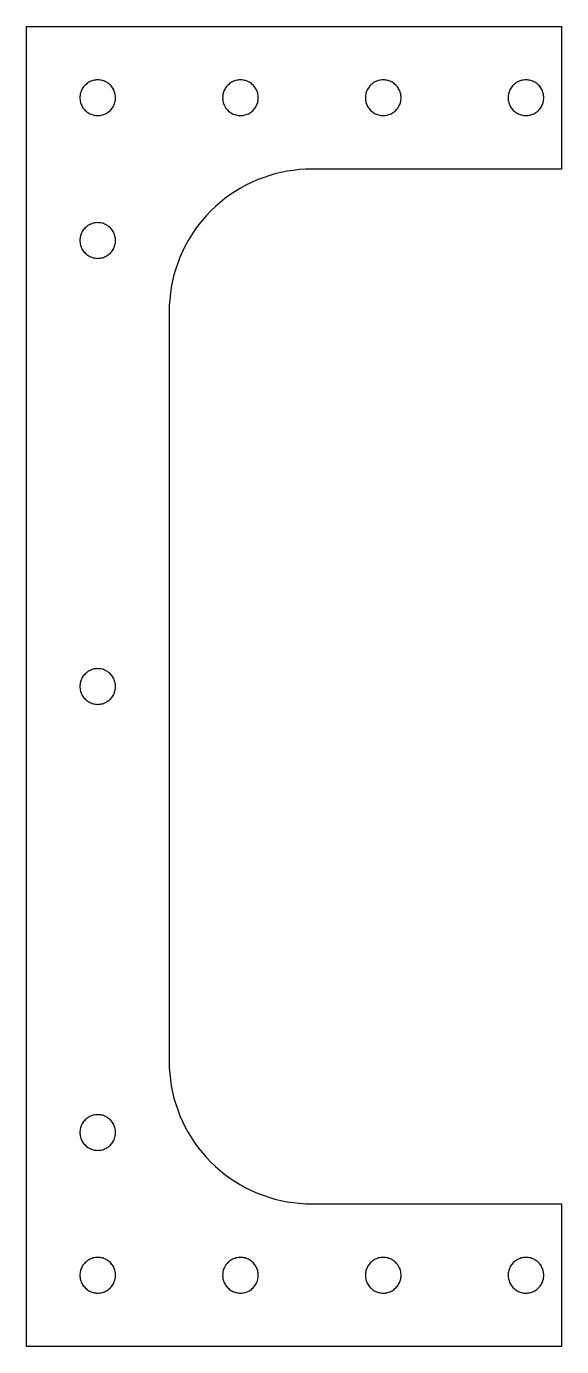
# Model space of a CAD drawing. Header units: metres. Extents: x 7.96 to 10.92, y 0 to 7.28.
import ezdxf

# ---------------------------------------------------------------- set-up
doc = ezdxf.new("R2010")
doc.units = ezdxf.units.M

msp = doc.modelspace()

# ---------------------------------------------------------------- linework, layer by layer
at = {"layer": 'Layer0'}
for points in [[(10.9173, 7.2835, 0), (10.9173, 6.4961, 0), (9.5394, 6.4961, 0), (9.505, 6.4953, 0), (9.4707, 6.4931, 0), (9.4366, 6.4893, 0), (9.4026, 6.4841, 0), (9.3689, 6.4774, 0), (9.3356, 6.4692, 0), (9.3026, 6.4596, 0), (9.2701, 6.4486, 0), (9.238, 6.4361, 0), (9.2066, 6.4223, 0), (9.1758, 6.4071, 0), (9.1457, 6.3906, 0), (9.1163, 6.3727, 0), (9.0877, 6.3537, 0), (9.06, 6.3333, 0), (9.0332, 6.3118, 0), (9.0074, 6.2892, 0), (8.9826, 6.2654, 0), (8.9588, 6.2406, 0), (8.9362, 6.2148, 0), (8.9147, 6.188, 0), (8.8944, 6.1603, 0), (8.8753, 6.1317, 0), (8.8575, 6.1024, 0), (8.8409, 6.0722, 0), (8.8257, 6.0414, 0), (8.8119, 6.01, 0), (8.7995, 5.978, 0), (8.7884, 5.9454, 0), (8.7788, 5.9125, 0), (8.7706, 5.8791, 0), (8.7639, 5.8454, 0), (8.7587, 5.8114, 0), (8.755, 5.7773, 0), (8.7527, 5.743, 0), (8.752, 5.7087, 0), (8.752, 1.5748, 0), (8.7527, 1.5405, 0), (8.755, 1.5062, 0), (8.7587, 1.472, 0), (8.7639, 1.4381, 0), (8.7706, 1.4044, 0), (8.7788, 1.371, 0), (8.7884, 1.338, 0), (8.7995, 1.3055, 0), (8.8119, 1.2735, 0), (8.8257, 1.242, 0), (8.8409, 1.2112, 0), (8.8575, 1.1811, 0), (8.8753, 1.1517, 0), (8.8944, 1.1232, 0), (8.9147, 1.0955, 0), (8.9362, 1.0687, 0), (8.9588, 1.0428, 0), (8.9826, 1.018, 0), (9.0074, 0.9943, 0), (9.0332, 0.9716, 0), (9.06, 0.9501, 0), (9.0877, 0.9298, 0), (9.1163, 0.9107, 0), (9.1457, 0.8929, 0), (9.1758, 0.8764, 0), (9.2066, 0.8612, 0), (9.238, 0.8473, 0), (9.2701, 0.8349, 0), (9.3026, 0.8238, 0), (9.3356, 0.8142, 0), (9.3689, 0.8061, 0), (9.4026, 0.7994, 0), (9.4366, 0.7941, 0), (9.4707, 0.7904, 0), (9.505, 0.7882, 0), (9.5394, 0.7874, 0), (10.9173, 0.7874, 0), (10.9173, 0, 0), (7.9646, 0, 0), (7.9646, 7.2835, 0), (10.9173, 7.2835, 0)], [(8.4567, 6.8898, 0), (8.4565, 6.8962, 0), (8.4559, 6.9026, 0), (8.4548, 6.909, 0), (8.4533, 6.9152, 0), (8.4515, 6.9214, 0), (8.4492, 6.9274, 0), (8.4465, 6.9333, 0), (8.4435, 6.939, 0), (8.4401, 6.9444, 0), (8.4364, 6.9497, 0), (8.4323, 6.9547, 0), (8.4279, 6.9594, 0), (8.4232, 6.9638, 0), (8.4182, 6.9678, 0), (8.4129, 6.9716, 0), (8.4075, 6.975, 0), (8.4018, 6.978, 0), (8.3959, 6.9807, 0), (8.3899, 6.983, 0), (8.3837, 6.9848, 0), (8.3775, 6.9863, 0), (8.3711, 6.9873, 0), (8.3647, 6.988, 0), (8.3583, 6.9882, 0), (8.3518, 6.988, 0), (8.3454, 6.9873, 0), (8.3391, 6.9863, 0), (8.3328, 6.9848, 0), (8.3266, 6.983, 0), (8.3206, 6.9807, 0), (8.3147, 6.978, 0), (8.3091, 6.975, 0), (8.3036, 6.9716, 0), (8.2984, 6.9678, 0), (8.2934, 6.9638, 0), (8.2887, 6.9594, 0), (8.2843, 6.9547, 0), (8.2802, 6.9497, 0), (8.2764, 6.9444, 0), (8.273, 6.939, 0), (8.27, 6.9333, 0), (8.2673, 6.9274, 0), (8.2651, 6.9214, 0), (8.2632, 6.9152, 0), (8.2617, 6.909, 0), (8.2607, 6.9026, 0), (8.2601, 6.8962, 0), (8.2598, 6.8898, 0), (8.2601, 6.8833, 0), (8.2607, 6.8769, 0), (8.2617, 6.8706, 0), (8.2632, 6.8643, 0), (8.2651, 6.8581, 0), (8.2673, 6.8521, 0), (8.27, 6.8462, 0), (8.273, 6.8406, 0), (8.2764, 6.8351, 0), (8.2802, 6.8298, 0), (8.2843, 6.8249, 0), (8.2887, 6.8202, 0), (8.2934, 6.8158, 0), (8.2984, 6.8117, 0), (8.3036, 6.8079, 0), (8.3091, 6.8045, 0), (8.3147, 6.8015, 0), (8.3206, 6.7988, 0), (8.3266, 6.7966, 0), (8.3328, 6.7947, 0), (8.3391, 6.7932, 0), (8.3454, 6.7922, 0), (8.3518, 6.7915, 0), (8.3583, 6.7913, 0), (8.3647, 6.7915, 0), (8.3711, 6.7922, 0), (8.3775, 6.7932, 0), (8.3837, 6.7947, 0), (8.3899, 6.7966, 0), (8.3959, 6.7988, 0), (8.4018, 6.8015, 0), (8.4075, 6.8045, 0), (8.4129, 6.8079, 0), (8.4182, 6.8117, 0), (8.4232, 6.8158, 0), (8.4279, 6.8202, 0), (8.4323, 6.8249, 0), (8.4364, 6.8298, 0), (8.4401, 6.8351, 0), (8.4435, 6.8406, 0), (8.4465, 6.8462, 0), (8.4492, 6.8521, 0), (8.4515, 6.8581, 0), (8.4533, 6.8643, 0), (8.4548, 6.8706, 0), (8.4559, 6.8769, 0), (8.4565, 6.8833, 0), (8.4567, 6.8898, 0)], [(9.2441, 6.8898, 0), (9.2439, 6.8962, 0), (9.2433, 6.9026, 0), (9.2422, 6.909, 0), (9.2407, 6.9152, 0), (9.2389, 6.9214, 0), (9.2366, 6.9274, 0), (9.2339, 6.9333, 0), (9.2309, 6.939, 0), (9.2275, 6.9444, 0), (9.2238, 6.9497, 0), (9.2197, 6.9547, 0), (9.2153, 6.9594, 0), (9.2106, 6.9638, 0), (9.2056, 6.9678, 0), (9.2004, 6.9716, 0), (9.1949, 6.975, 0), (9.1892, 6.978, 0), (9.1833, 6.9807, 0), (9.1773, 6.983, 0), (9.1711, 6.9848, 0), (9.1649, 6.9863, 0), (9.1585, 6.9873, 0), (9.1521, 6.988, 0), (9.1457, 6.9882, 0), (9.1392, 6.988, 0), (9.1328, 6.9873, 0), (9.1265, 6.9863, 0), (9.1202, 6.9848, 0), (9.114, 6.983, 0), (9.108, 6.9807, 0), (9.1021, 6.978, 0), (9.0965, 6.975, 0), (9.091, 6.9716, 0), (9.0858, 6.9678, 0), (9.0808, 6.9638, 0), (9.0761, 6.9594, 0), (9.0717, 6.9547, 0), (9.0676, 6.9497, 0), (9.0638, 6.9444, 0), (9.0604, 6.939, 0), (9.0574, 6.9333, 0), (9.0547, 6.9274, 0), (9.0525, 6.9214, 0), (9.0506, 6.9152, 0), (9.0491, 6.909, 0), (9.0481, 6.9026, 0), (9.0475, 6.8962, 0), (9.0472, 6.8898, 0), (9.0475, 6.8833, 0), (9.0481, 6.8769, 0), (9.0491, 6.8706, 0), (9.0506, 6.8643, 0), (9.0525, 6.8581, 0), (9.0547, 6.8521, 0), (9.0574, 6.8462, 0), (9.0604, 6.8406, 0), (9.0638, 6.8351, 0), (9.0676, 6.8298, 0), (9.0717, 6.8249, 0), (9.0761, 6.8202, 0), (9.0808, 6.8158, 0), (9.0858, 6.8117, 0), (9.091, 6.8079, 0), (9.0965, 6.8045, 0), (9.1021, 6.8015, 0), (9.108, 6.7988, 0), (9.114, 6.7966, 0), (9.1202, 6.7947, 0), (9.1265, 6.7932, 0), (9.1328, 6.7922, 0), (9.1392, 6.7915, 0), (9.1457, 6.7913, 0), (9.1521, 6.7915, 0), (9.1585, 6.7922, 0), (9.1649, 6.7932, 0), (9.1711, 6.7947, 0), (9.1773, 6.7966, 0), (9.1833, 6.7988, 0), (9.1892, 6.8015, 0), (9.1949, 6.8045, 0), (9.2004, 6.8079, 0), (9.2056, 6.8117, 0), (9.2106, 6.8158, 0), (9.2153, 6.8202, 0), (9.2197, 6.8249, 0), (9.2238, 6.8298, 0), (9.2275, 6.8351, 0), (9.2309, 6.8406, 0), (9.2339, 6.8462, 0), (9.2366, 6.8521, 0), (9.2389, 6.8581, 0), (9.2407, 6.8643, 0), (9.2422, 6.8706, 0), (9.2433, 6.8769, 0), (9.2439, 6.8833, 0), (9.2441, 6.8898, 0)], [(9.8346, 6.8898, 0), (9.8349, 6.8833, 0), (9.8355, 6.8769, 0), (9.8365, 6.8706, 0), (9.838, 6.8643, 0), (9.8399, 6.8581, 0), (9.8421, 6.8521, 0), (9.8448, 6.8462, 0), (9.8478, 6.8406, 0), (9.8512, 6.8351, 0), (9.855, 6.8298, 0), (9.8591, 6.8249, 0), (9.8635, 6.8202, 0), (9.8682, 6.8158, 0), (9.8732, 6.8117, 0), (9.8784, 6.8079, 0), (9.8839, 6.8045, 0), (9.8895, 6.8015, 0), (9.8954, 6.7988, 0), (9.9014, 6.7966, 0), (9.9076, 6.7947, 0), (9.9139, 6.7932, 0), (9.9202, 6.7922, 0), (9.9266, 6.7915, 0), (9.9331, 6.7913, 0), (9.9395, 6.7915, 0), (9.9459, 6.7922, 0), (9.9523, 6.7932, 0), (9.9585, 6.7947, 0), (9.9647, 6.7966, 0), (9.9707, 6.7988, 0), (9.9766, 6.8015, 0), (9.9823, 6.8045, 0), (9.9878, 6.8079, 0), (9.993, 6.8117, 0), (9.998, 6.8158, 0), (10.0027, 6.8202, 0), (10.0071, 6.8249, 0), (10.0112, 6.8298, 0), (10.0149, 6.8351, 0), (10.0183, 6.8406, 0), (10.0213, 6.8462, 0), (10.024, 6.8521, 0), (10.0263, 6.8581, 0), (10.0281, 6.8643, 0), (10.0296, 6.8706, 0), (10.0307, 6.8769, 0), (10.0313, 6.8833, 0), (10.0315, 6.8898, 0), (10.0313, 6.8962, 0), (10.0307, 6.9026, 0), (10.0296, 6.909, 0), (10.0281, 6.9152, 0), (10.0263, 6.9214, 0), (10.024, 6.9274, 0), (10.0213, 6.9333, 0), (10.0183, 6.939, 0), (10.0149, 6.9444, 0), (10.0112, 6.9497, 0), (10.0071, 6.9547, 0), (10.0027, 6.9594, 0), (9.998, 6.9638, 0), (9.993, 6.9678, 0), (9.9878, 6.9716, 0), (9.9823, 6.975, 0), (9.9766, 6.978, 0), (9.9707, 6.9807, 0), (9.9647, 6.983, 0), (9.9585, 6.9848, 0), (9.9523, 6.9863, 0), (9.9459, 6.9873, 0), (9.9395, 6.988, 0), (9.9331, 6.9882, 0), (9.9266, 6.988, 0), (9.9202, 6.9873, 0), (9.9139, 6.9863, 0), (9.9076, 6.9848, 0), (9.9014, 6.983, 0), (9.8954, 6.9807, 0), (9.8895, 6.978, 0), (9.8839, 6.975, 0), (9.8784, 6.9716, 0), (9.8732, 6.9678, 0), (9.8682, 6.9638, 0), (9.8635, 6.9594, 0), (9.8591, 6.9547, 0), (9.855, 6.9497, 0), (9.8512, 6.9444, 0), (9.8478, 6.939, 0), (9.8448, 6.9333, 0), (9.8421, 6.9274, 0), (9.8399, 6.9214, 0), (9.838, 6.9152, 0), (9.8365, 6.909, 0), (9.8355, 6.9026, 0), (9.8349, 6.8962, 0), (9.8346, 6.8898, 0)], [(10.622, 6.8898, 0), (10.6223, 6.8833, 0), (10.6229, 6.8769, 0), (10.6239, 6.8706, 0), (10.6254, 6.8643, 0), (10.6273, 6.8581, 0), (10.6295, 6.8521, 0), (10.6322, 6.8462, 0), (10.6352, 6.8406, 0), (10.6386, 6.8351, 0), (10.6424, 6.8298, 0), (10.6465, 6.8249, 0), (10.6509, 6.8202, 0), (10.6556, 6.8158, 0), (10.6606, 6.8117, 0), (10.6658, 6.8079, 0), (10.6713, 6.8045, 0), (10.6769, 6.8015, 0), (10.6828, 6.7988, 0), (10.6888, 6.7966, 0), (10.695, 6.7947, 0), (10.7013, 6.7932, 0), (10.7076, 6.7922, 0), (10.714, 6.7915, 0), (10.7205, 6.7913, 0), (10.7269, 6.7915, 0), (10.7333, 6.7922, 0), (10.7397, 6.7932, 0), (10.7459, 6.7947, 0), (10.7521, 6.7966, 0), (10.7581, 6.7988, 0), (10.764, 6.8015, 0), (10.7697, 6.8045, 0), (10.7752, 6.8079, 0), (10.7804, 6.8117, 0), (10.7854, 6.8158, 0), (10.7901, 6.8202, 0), (10.7945, 6.8249, 0), (10.7986, 6.8298, 0), (10.8023, 6.8351, 0), (10.8057, 6.8406, 0), (10.8087, 6.8462, 0), (10.8114, 6.8521, 0), (10.8137, 6.8581, 0), (10.8155, 6.8643, 0), (10.817, 6.8706, 0), (10.8181, 6.8769, 0), (10.8187, 6.8833, 0), (10.8189, 6.8898, 0), (10.8187, 6.8962, 0), (10.8181, 6.9026, 0), (10.817, 6.909, 0), (10.8155, 6.9152, 0), (10.8137, 6.9214, 0), (10.8114, 6.9274, 0), (10.8087, 6.9333, 0), (10.8057, 6.939, 0), (10.8023, 6.9444, 0), (10.7986, 6.9497, 0), (10.7945, 6.9547, 0), (10.7901, 6.9594, 0), (10.7854, 6.9638, 0), (10.7804, 6.9678, 0), (10.7752, 6.9716, 0), (10.7697, 6.975, 0), (10.764, 6.978, 0), (10.7581, 6.9807, 0), (10.7521, 6.983, 0), (10.7459, 6.9848, 0), (10.7397, 6.9863, 0), (10.7333, 6.9873, 0), (10.7269, 6.988, 0), (10.7205, 6.9882, 0), (10.714, 6.988, 0), (10.7076, 6.9873, 0), (10.7013, 6.9863, 0), (10.695, 6.9848, 0), (10.6888, 6.983, 0), (10.6828, 6.9807, 0), (10.6769, 6.978, 0), (10.6713, 6.975, 0), (10.6658, 6.9716, 0), (10.6606, 6.9678, 0), (10.6556, 6.9638, 0), (10.6509, 6.9594, 0), (10.6465, 6.9547, 0), (10.6424, 6.9497, 0), (10.6386, 6.9444, 0), (10.6352, 6.939, 0), (10.6322, 6.9333, 0), (10.6295, 6.9274, 0), (10.6273, 6.9214, 0), (10.6254, 6.9152, 0), (10.6239, 6.909, 0), (10.6229, 6.9026, 0), (10.6223, 6.8962, 0), (10.622, 6.8898, 0)], [(8.4567, 6.1024, 0), (8.4565, 6.1088, 0), (8.4559, 6.1152, 0), (8.4548, 6.1216, 0), (8.4533, 6.1278, 0), (8.4515, 6.134, 0), (8.4492, 6.14, 0), (8.4465, 6.1459, 0), (8.4435, 6.1516, 0), (8.4401, 6.157, 0), (8.4364, 6.1623, 0), (8.4323, 6.1673, 0), (8.4279, 6.172, 0), (8.4232, 6.1764, 0), (8.4182, 6.1804, 0), (8.4129, 6.1842, 0), (8.4075, 6.1876, 0), (8.4018, 6.1906, 0), (8.3959, 6.1933, 0), (8.3899, 6.1956, 0), (8.3837, 6.1974, 0), (8.3775, 6.1989, 0), (8.3711, 6.1999, 0), (8.3647, 6.2006, 0), (8.3583, 6.2008, 0), (8.3518, 6.2006, 0), (8.3454, 6.1999, 0), (8.3391, 6.1989, 0), (8.3328, 6.1974, 0), (8.3266, 6.1956, 0), (8.3206, 6.1933, 0), (8.3147, 6.1906, 0), (8.3091, 6.1876, 0), (8.3036, 6.1842, 0), (8.2984, 6.1804, 0), (8.2934, 6.1764, 0), (8.2887, 6.172, 0), (8.2843, 6.1673, 0), (8.2802, 6.1623, 0), (8.2764, 6.157, 0), (8.273, 6.1516, 0), (8.27, 6.1459, 0), (8.2673, 6.14, 0), (8.2651, 6.134, 0), (8.2632, 6.1278, 0), (8.2617, 6.1216, 0), (8.2607, 6.1152, 0), (8.2601, 6.1088, 0), (8.2598, 6.1024, 0), (8.2601, 6.0959, 0), (8.2607, 6.0895, 0), (8.2617, 6.0832, 0), (8.2632, 6.0769, 0), (8.2651, 6.0707, 0), (8.2673, 6.0647, 0), (8.27, 6.0588, 0), (8.273, 6.0531, 0), (8.2764, 6.0477, 0), (8.2802, 6.0424, 0), (8.2843, 6.0375, 0), (8.2887, 6.0328, 0), (8.2934, 6.0284, 0), (8.2984, 6.0243, 0), (8.3036, 6.0205, 0), (8.3091, 6.0171, 0), (8.3147, 6.0141, 0), (8.3206, 6.0114, 0), (8.3266, 6.0092, 0), (8.3328, 6.0073, 0), (8.3391, 6.0058, 0), (8.3454, 6.0048, 0), (8.3518, 6.0041, 0), (8.3583, 6.0039, 0), (8.3647, 6.0041, 0), (8.3711, 6.0048, 0), (8.3775, 6.0058, 0), (8.3837, 6.0073, 0), (8.3899, 6.0092, 0), (8.3959, 6.0114, 0), (8.4018, 6.0141, 0), (8.4075, 6.0171, 0), (8.4129, 6.0205, 0), (8.4182, 6.0243, 0), (8.4232, 6.0284, 0), (8.4279, 6.0328, 0), (8.4323, 6.0375, 0), (8.4364, 6.0424, 0), (8.4401, 6.0477, 0), (8.4435, 6.0531, 0), (8.4465, 6.0588, 0), (8.4492, 6.0647, 0), (8.4515, 6.0707, 0), (8.4533, 6.0769, 0), (8.4548, 6.0832, 0), (8.4559, 6.0895, 0), (8.4565, 6.0959, 0), (8.4567, 6.1024, 0)], [(8.4567, 3.6417, 0), (8.4565, 3.6482, 0), (8.4559, 3.6546, 0), (8.4548, 3.6609, 0), (8.4533, 3.6672, 0), (8.4515, 3.6734, 0), (8.4492, 3.6794, 0), (8.4465, 3.6853, 0), (8.4435, 3.6909, 0), (8.4401, 3.6964, 0), (8.4364, 3.7016, 0), (8.4323, 3.7066, 0), (8.4279, 3.7113, 0), (8.4232, 3.7157, 0), (8.4182, 3.7198, 0), (8.4129, 3.7236, 0), (8.4075, 3.727, 0), (8.4018, 3.73, 0), (8.3959, 3.7327, 0), (8.3899, 3.7349, 0), (8.3837, 3.7368, 0), (8.3775, 3.7383, 0), (8.3711, 3.7393, 0), (8.3647, 3.7399, 0), (8.3583, 3.7402, 0), (8.3518, 3.7399, 0), (8.3454, 3.7393, 0), (8.3391, 3.7383, 0), (8.3328, 3.7368, 0), (8.3266, 3.7349, 0), (8.3206, 3.7327, 0), (8.3147, 3.73, 0), (8.3091, 3.727, 0), (8.3036, 3.7236, 0), (8.2984, 3.7198, 0), (8.2934, 3.7157, 0), (8.2887, 3.7113, 0), (8.2843, 3.7066, 0), (8.2802, 3.7016, 0), (8.2764, 3.6964, 0), (8.273, 3.6909, 0), (8.27, 3.6853, 0), (8.2673, 3.6794, 0), (8.2651, 3.6734, 0), (8.2632, 3.6672, 0), (8.2617, 3.6609, 0), (8.2607, 3.6546, 0), (8.2601, 3.6482, 0), (8.2598, 3.6417, 0), (8.2601, 3.6353, 0), (8.2607, 3.6289, 0), (8.2617, 3.6225, 0), (8.2632, 3.6163, 0), (8.2651, 3.6101, 0), (8.2673, 3.6041, 0), (8.27, 3.5982, 0), (8.273, 3.5925, 0), (8.2764, 3.5871, 0), (8.2802, 3.5818, 0), (8.2843, 3.5768, 0), (8.2887, 3.5721, 0), (8.2934, 3.5677, 0), (8.2984, 3.5636, 0), (8.3036, 3.5599, 0), (8.3091, 3.5565, 0), (8.3147, 3.5535, 0), (8.3206, 3.5508, 0), (8.3266, 3.5485, 0), (8.3328, 3.5467, 0), (8.3391, 3.5452, 0), (8.3454, 3.5441, 0), (8.3518, 3.5435, 0), (8.3583, 3.5433, 0), (8.3647, 3.5435, 0), (8.3711, 3.5441, 0), (8.3775, 3.5452, 0), (8.3837, 3.5467, 0), (8.3899, 3.5485, 0), (8.3959, 3.5508, 0), (8.4018, 3.5535, 0), (8.4075, 3.5565, 0), (8.4129, 3.5599, 0), (8.4182, 3.5636, 0), (8.4232, 3.5677, 0), (8.4279, 3.5721, 0), (8.4323, 3.5768, 0), (8.4364, 3.5818, 0), (8.4401, 3.5871, 0), (8.4435, 3.5925, 0), (8.4465, 3.5982, 0), (8.4492, 3.6041, 0), (8.4515, 3.6101, 0), (8.4533, 3.6163, 0), (8.4548, 3.6225, 0), (8.4559, 3.6289, 0), (8.4565, 3.6353, 0), (8.4567, 3.6417, 0)], [(8.4567, 1.1811, 0), (8.4565, 1.1875, 0), (8.4559, 1.1939, 0), (8.4548, 1.2003, 0), (8.4533, 1.2066, 0), (8.4515, 1.2127, 0), (8.4492, 1.2188, 0), (8.4465, 1.2246, 0), (8.4435, 1.2303, 0), (8.4401, 1.2358, 0), (8.4364, 1.241, 0), (8.4323, 1.246, 0), (8.4279, 1.2507, 0), (8.4232, 1.2551, 0), (8.4182, 1.2592, 0), (8.4129, 1.2629, 0), (8.4075, 1.2663, 0), (8.4018, 1.2694, 0), (8.3959, 1.272, 0), (8.3899, 1.2743, 0), (8.3837, 1.2762, 0), (8.3775, 1.2776, 0), (8.3711, 1.2787, 0), (8.3647, 1.2793, 0), (8.3583, 1.2795, 0), (8.3518, 1.2793, 0), (8.3454, 1.2787, 0), (8.3391, 1.2776, 0), (8.3328, 1.2762, 0), (8.3266, 1.2743, 0), (8.3206, 1.272, 0), (8.3147, 1.2694, 0), (8.3091, 1.2663, 0), (8.3036, 1.2629, 0), (8.2984, 1.2592, 0), (8.2934, 1.2551, 0), (8.2887, 1.2507, 0), (8.2843, 1.246, 0), (8.2802, 1.241, 0), (8.2764, 1.2358, 0), (8.273, 1.2303, 0), (8.27, 1.2246, 0), (8.2673, 1.2188, 0), (8.2651, 1.2127, 0), (8.2632, 1.2066, 0), (8.2617, 1.2003, 0), (8.2607, 1.1939, 0), (8.2601, 1.1875, 0), (8.2598, 1.1811, 0), (8.2601, 1.1747, 0), (8.2607, 1.1683, 0), (8.2617, 1.1619, 0), (8.2632, 1.1556, 0), (8.2651, 1.1495, 0), (8.2673, 1.1434, 0), (8.27, 1.1376, 0), (8.273, 1.1319, 0), (8.2764, 1.1264, 0), (8.2802, 1.1212, 0), (8.2843, 1.1162, 0), (8.2887, 1.1115, 0), (8.2934, 1.1071, 0), (8.2984, 1.103, 0), (8.3036, 1.0993, 0), (8.3091, 1.0959, 0), (8.3147, 1.0928, 0), (8.3206, 1.0902, 0), (8.3266, 1.0879, 0), (8.3328, 1.086, 0), (8.3391, 1.0846, 0), (8.3454, 1.0835, 0), (8.3518, 1.0829, 0), (8.3583, 1.0827, 0), (8.3647, 1.0829, 0), (8.3711, 1.0835, 0), (8.3775, 1.0846, 0), (8.3837, 1.086, 0), (8.3899, 1.0879, 0), (8.3959, 1.0902, 0), (8.4018, 1.0928, 0), (8.4075, 1.0959, 0), (8.4129, 1.0993, 0), (8.4182, 1.103, 0), (8.4232, 1.1071, 0), (8.4279, 1.1115, 0), (8.4323, 1.1162, 0), (8.4364, 1.1212, 0), (8.4401, 1.1264, 0), (8.4435, 1.1319, 0), (8.4465, 1.1376, 0), (8.4492, 1.1434, 0), (8.4515, 1.1495, 0), (8.4533, 1.1556, 0), (8.4548, 1.1619, 0), (8.4559, 1.1683, 0), (8.4565, 1.1747, 0), (8.4567, 1.1811, 0)], [(8.4567, 0.3937, 0), (8.4565, 0.4001, 0), (8.4559, 0.4065, 0), (8.4548, 0.4129, 0), (8.4533, 0.4192, 0), (8.4515, 0.4253, 0), (8.4492, 0.4314, 0), (8.4465, 0.4372, 0), (8.4435, 0.4429, 0), (8.4401, 0.4484, 0), (8.4364, 0.4536, 0), (8.4323, 0.4586, 0), (8.4279, 0.4633, 0), (8.4232, 0.4677, 0), (8.4182, 0.4718, 0), (8.4129, 0.4755, 0), (8.4075, 0.4789, 0), (8.4018, 0.482, 0), (8.3959, 0.4846, 0), (8.3899, 0.4869, 0), (8.3837, 0.4888, 0), (8.3775, 0.4902, 0), (8.3711, 0.4913, 0), (8.3647, 0.4919, 0), (8.3583, 0.4921, 0), (8.3518, 0.4919, 0), (8.3454, 0.4913, 0), (8.3391, 0.4902, 0), (8.3328, 0.4888, 0), (8.3266, 0.4869, 0), (8.3206, 0.4846, 0), (8.3147, 0.482, 0), (8.3091, 0.4789, 0), (8.3036, 0.4755, 0), (8.2984, 0.4718, 0), (8.2934, 0.4677, 0), (8.2887, 0.4633, 0), (8.2843, 0.4586, 0), (8.2802, 0.4536, 0), (8.2764, 0.4484, 0), (8.273, 0.4429, 0), (8.27, 0.4372, 0), (8.2673, 0.4314, 0), (8.2651, 0.4253, 0), (8.2632, 0.4192, 0), (8.2617, 0.4129, 0), (8.2607, 0.4065, 0), (8.2601, 0.4001, 0), (8.2598, 0.3937, 0), (8.2601, 0.3873, 0), (8.2607, 0.3809, 0), (8.2617, 0.3745, 0), (8.2632, 0.3682, 0), (8.2651, 0.3621, 0), (8.2673, 0.356, 0), (8.27, 0.3502, 0), (8.273, 0.3445, 0), (8.2764, 0.339, 0), (8.2802, 0.3338, 0), (8.2843, 0.3288, 0), (8.2887, 0.3241, 0), (8.2934, 0.3197, 0), (8.2984, 0.3156, 0), (8.3036, 0.3119, 0), (8.3091, 0.3085, 0), (8.3147, 0.3054, 0), (8.3206, 0.3028, 0), (8.3266, 0.3005, 0), (8.3328, 0.2986, 0), (8.3391, 0.2972, 0), (8.3454, 0.2961, 0), (8.3518, 0.2955, 0), (8.3583, 0.2953, 0), (8.3647, 0.2955, 0), (8.3711, 0.2961, 0), (8.3775, 0.2972, 0), (8.3837, 0.2986, 0), (8.3899, 0.3005, 0), (8.3959, 0.3028, 0), (8.4018, 0.3054, 0), (8.4075, 0.3085, 0), (8.4129, 0.3119, 0), (8.4182, 0.3156, 0), (8.4232, 0.3197, 0), (8.4279, 0.3241, 0), (8.4323, 0.3288, 0), (8.4364, 0.3338, 0), (8.4401, 0.339, 0), (8.4435, 0.3445, 0), (8.4465, 0.3502, 0), (8.4492, 0.356, 0), (8.4515, 0.3621, 0), (8.4533, 0.3682, 0), (8.4548, 0.3745, 0), (8.4559, 0.3809, 0), (8.4565, 0.3873, 0), (8.4567, 0.3937, 0)], [(9.2441, 0.3937, 0), (9.2439, 0.4001, 0), (9.2433, 0.4065, 0), (9.2422, 0.4129, 0), (9.2407, 0.4192, 0), (9.2389, 0.4253, 0), (9.2366, 0.4314, 0), (9.2339, 0.4372, 0), (9.2309, 0.4429, 0), (9.2275, 0.4484, 0), (9.2238, 0.4536, 0), (9.2197, 0.4586, 0), (9.2153, 0.4633, 0), (9.2106, 0.4677, 0), (9.2056, 0.4718, 0), (9.2004, 0.4755, 0), (9.1949, 0.4789, 0), (9.1892, 0.482, 0), (9.1833, 0.4846, 0), (9.1773, 0.4869, 0), (9.1711, 0.4888, 0), (9.1649, 0.4902, 0), (9.1585, 0.4913, 0), (9.1521, 0.4919, 0), (9.1457, 0.4921, 0), (9.1392, 0.4919, 0), (9.1328, 0.4913, 0), (9.1265, 0.4902, 0), (9.1202, 0.4888, 0), (9.114, 0.4869, 0), (9.108, 0.4846, 0), (9.1021, 0.482, 0), (9.0965, 0.4789, 0), (9.091, 0.4755, 0), (9.0858, 0.4718, 0), (9.0808, 0.4677, 0), (9.0761, 0.4633, 0), (9.0717, 0.4586, 0), (9.0676, 0.4536, 0), (9.0638, 0.4484, 0), (9.0604, 0.4429, 0), (9.0574, 0.4372, 0), (9.0547, 0.4314, 0), (9.0525, 0.4253, 0), (9.0506, 0.4192, 0), (9.0491, 0.4129, 0), (9.0481, 0.4065, 0), (9.0475, 0.4001, 0), (9.0472, 0.3937, 0), (9.0475, 0.3873, 0), (9.0481, 0.3809, 0), (9.0491, 0.3745, 0), (9.0506, 0.3682, 0), (9.0525, 0.3621, 0), (9.0547, 0.356, 0), (9.0574, 0.3502, 0), (9.0604, 0.3445, 0), (9.0638, 0.339, 0), (9.0676, 0.3338, 0), (9.0717, 0.3288, 0), (9.0761, 0.3241, 0), (9.0808, 0.3197, 0), (9.0858, 0.3156, 0), (9.091, 0.3119, 0), (9.0965, 0.3085, 0), (9.1021, 0.3054, 0), (9.108, 0.3028, 0), (9.114, 0.3005, 0), (9.1202, 0.2986, 0), (9.1265, 0.2972, 0), (9.1328, 0.2961, 0), (9.1392, 0.2955, 0), (9.1457, 0.2953, 0), (9.1521, 0.2955, 0), (9.1585, 0.2961, 0), (9.1649, 0.2972, 0), (9.1711, 0.2986, 0), (9.1773, 0.3005, 0), (9.1833, 0.3028, 0), (9.1892, 0.3054, 0), (9.1949, 0.3085, 0), (9.2004, 0.3119, 0), (9.2056, 0.3156, 0), (9.2106, 0.3197, 0), (9.2153, 0.3241, 0), (9.2197, 0.3288, 0), (9.2238, 0.3338, 0), (9.2275, 0.339, 0), (9.2309, 0.3445, 0), (9.2339, 0.3502, 0), (9.2366, 0.356, 0), (9.2389, 0.3621, 0), (9.2407, 0.3682, 0), (9.2422, 0.3745, 0), (9.2433, 0.3809, 0), (9.2439, 0.3873, 0), (9.2441, 0.3937, 0)], [(10.0315, 0.3937, 0), (10.0313, 0.4001, 0), (10.0307, 0.4065, 0), (10.0296, 0.4129, 0), (10.0281, 0.4192, 0), (10.0263, 0.4253, 0), (10.024, 0.4314, 0), (10.0213, 0.4372, 0), (10.0183, 0.4429, 0), (10.0149, 0.4484, 0), (10.0112, 0.4536, 0), (10.0071, 0.4586, 0), (10.0027, 0.4633, 0), (9.998, 0.4677, 0), (9.993, 0.4718, 0), (9.9878, 0.4755, 0), (9.9823, 0.4789, 0), (9.9766, 0.482, 0), (9.9707, 0.4846, 0), (9.9647, 0.4869, 0), (9.9585, 0.4888, 0), (9.9523, 0.4902, 0), (9.9459, 0.4913, 0), (9.9395, 0.4919, 0), (9.9331, 0.4921, 0), (9.9266, 0.4919, 0), (9.9202, 0.4913, 0), (9.9139, 0.4902, 0), (9.9076, 0.4888, 0), (9.9014, 0.4869, 0), (9.8954, 0.4846, 0), (9.8895, 0.482, 0), (9.8839, 0.4789, 0), (9.8784, 0.4755, 0), (9.8732, 0.4718, 0), (9.8682, 0.4677, 0), (9.8635, 0.4633, 0), (9.8591, 0.4586, 0), (9.855, 0.4536, 0), (9.8512, 0.4484, 0), (9.8478, 0.4429, 0), (9.8448, 0.4372, 0), (9.8421, 0.4314, 0), (9.8399, 0.4253, 0), (9.838, 0.4192, 0), (9.8365, 0.4129, 0), (9.8355, 0.4065, 0), (9.8349, 0.4001, 0), (9.8346, 0.3937, 0), (9.8349, 0.3873, 0), (9.8355, 0.3809, 0), (9.8365, 0.3745, 0), (9.838, 0.3682, 0), (9.8399, 0.3621, 0), (9.8421, 0.356, 0), (9.8448, 0.3502, 0), (9.8478, 0.3445, 0), (9.8512, 0.339, 0), (9.855, 0.3338, 0), (9.8591, 0.3288, 0), (9.8635, 0.3241, 0), (9.8682, 0.3197, 0), (9.8732, 0.3156, 0), (9.8784, 0.3119, 0), (9.8839, 0.3085, 0), (9.8895, 0.3054, 0), (9.8954, 0.3028, 0), (9.9014, 0.3005, 0), (9.9076, 0.2986, 0), (9.9139, 0.2972, 0), (9.9202, 0.2961, 0), (9.9266, 0.2955, 0), (9.9331, 0.2953, 0), (9.9395, 0.2955, 0), (9.9459, 0.2961, 0), (9.9523, 0.2972, 0), (9.9585, 0.2986, 0), (9.9647, 0.3005, 0), (9.9707, 0.3028, 0), (9.9766, 0.3054, 0), (9.9823, 0.3085, 0), (9.9878, 0.3119, 0), (9.993, 0.3156, 0), (9.998, 0.3197, 0), (10.0027, 0.3241, 0), (10.0071, 0.3288, 0), (10.0112, 0.3338, 0), (10.0149, 0.339, 0), (10.0183, 0.3445, 0), (10.0213, 0.3502, 0), (10.024, 0.356, 0), (10.0263, 0.3621, 0), (10.0281, 0.3682, 0), (10.0296, 0.3745, 0), (10.0307, 0.3809, 0), (10.0313, 0.3873, 0), (10.0315, 0.3937, 0)], [(10.622, 0.3937, 0), (10.6223, 0.3873, 0), (10.6229, 0.3809, 0), (10.6239, 0.3745, 0), (10.6254, 0.3682, 0), (10.6273, 0.3621, 0), (10.6295, 0.356, 0), (10.6322, 0.3502, 0), (10.6352, 0.3445, 0), (10.6386, 0.339, 0), (10.6424, 0.3338, 0), (10.6465, 0.3288, 0), (10.6509, 0.3241, 0), (10.6556, 0.3197, 0), (10.6606, 0.3156, 0), (10.6658, 0.3119, 0), (10.6713, 0.3085, 0), (10.6769, 0.3054, 0), (10.6828, 0.3028, 0), (10.6888, 0.3005, 0), (10.695, 0.2986, 0), (10.7013, 0.2972, 0), (10.7076, 0.2961, 0), (10.714, 0.2955, 0), (10.7205, 0.2953, 0), (10.7269, 0.2955, 0), (10.7333, 0.2961, 0), (10.7397, 0.2972, 0), (10.7459, 0.2986, 0), (10.7521, 0.3005, 0), (10.7581, 0.3028, 0), (10.764, 0.3054, 0), (10.7697, 0.3085, 0), (10.7752, 0.3119, 0), (10.7804, 0.3156, 0), (10.7854, 0.3197, 0), (10.7901, 0.3241, 0), (10.7945, 0.3288, 0), (10.7986, 0.3338, 0), (10.8023, 0.339, 0), (10.8057, 0.3445, 0), (10.8087, 0.3502, 0), (10.8114, 0.356, 0), (10.8137, 0.3621, 0), (10.8155, 0.3682, 0), (10.817, 0.3745, 0), (10.8181, 0.3809, 0), (10.8187, 0.3873, 0), (10.8189, 0.3937, 0), (10.8187, 0.4001, 0), (10.8181, 0.4065, 0), (10.817, 0.4129, 0), (10.8155, 0.4192, 0), (10.8137, 0.4253, 0), (10.8114, 0.4314, 0), (10.8087, 0.4372, 0), (10.8057, 0.4429, 0), (10.8023, 0.4484, 0), (10.7986, 0.4536, 0), (10.7945, 0.4586, 0), (10.7901, 0.4633, 0), (10.7854, 0.4677, 0), (10.7804, 0.4718, 0), (10.7752, 0.4755, 0), (10.7697, 0.4789, 0), (10.764, 0.482, 0), (10.7581, 0.4846, 0), (10.7521, 0.4869, 0), (10.7459, 0.4888, 0), (10.7397, 0.4902, 0), (10.7333, 0.4913, 0), (10.7269, 0.4919, 0), (10.7205, 0.4921, 0), (10.714, 0.4919, 0), (10.7076, 0.4913, 0), (10.7013, 0.4902, 0), (10.695, 0.4888, 0), (10.6888, 0.4869, 0), (10.6828, 0.4846, 0), (10.6769, 0.482, 0), (10.6713, 0.4789, 0), (10.6658, 0.4755, 0), (10.6606, 0.4718, 0), (10.6556, 0.4677, 0), (10.6509, 0.4633, 0), (10.6465, 0.4586, 0), (10.6424, 0.4536, 0), (10.6386, 0.4484, 0), (10.6352, 0.4429, 0), (10.6322, 0.4372, 0), (10.6295, 0.4314, 0), (10.6273, 0.4253, 0), (10.6254, 0.4192, 0), (10.6239, 0.4129, 0), (10.6229, 0.4065, 0), (10.6223, 0.4001, 0), (10.622, 0.3937, 0)]]:
    msp.add_polyline3d(points, dxfattribs=at)

doc.saveas('drawing.dxf')
